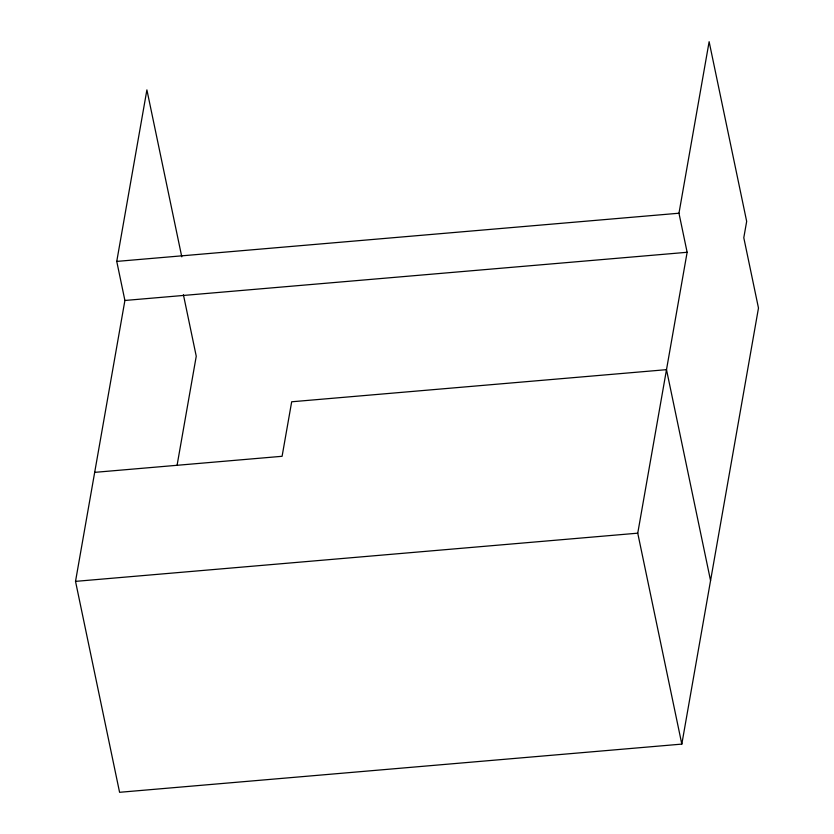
<?xml version="1.0" encoding="UTF-8"?>
<svg xmlns="http://www.w3.org/2000/svg" width="834" height="834" viewBox="0 0 834 834"><rect width="100%" height="100%" fill="white"/><g stroke="black" fill="none" stroke-linecap="round" stroke-linejoin="round"><path stroke-width="1.25" d="M681.816 744.105L637.749 533.176L687.133 252.285L678.97 213.223L709.129 41.7L746.67 221.385L743.792 237.732L758.481 308.048L681.816 744.105L119.585 792.3L75.519 581.371L124.902 300.469L116.75 261.407L146.899 89.895L181.781 256.83M177.089 465.247L196.251 356.233L183.407 294.715M116.75 261.407L678.97 213.223M124.902 300.469L687.133 252.285M94.69 472.357L282.09 456.292L291.681 401.779L666.502 369.66L710.558 580.589M75.519 581.371L637.749 533.176"/></g></svg>
